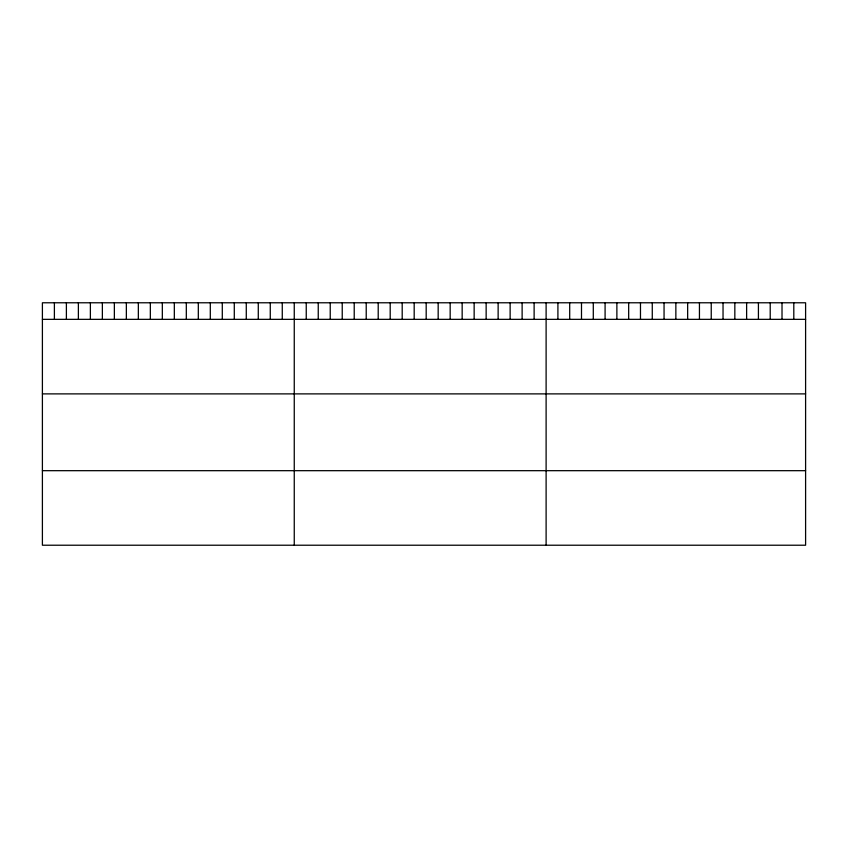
<?xml version="1.0" encoding="UTF-8"?>
<svg xmlns="http://www.w3.org/2000/svg" width="848" height="848" viewBox="0 0 848 848"><rect width="100%" height="100%" fill="white"/><g stroke="black" fill="none" stroke-linecap="round" stroke-linejoin="round"><path stroke-width="1.27" d="M805.6 319.346L805.6 545.222L42.4 545.222L42.4 302.778L805.6 302.778L805.6 319.346L42.4 319.346M42.4 393.885L805.6 393.885M42.4 470.682L805.6 470.682M793.802 302.778L793.802 319.346M782.015 302.778L782.015 319.346M770.217 302.778L770.217 319.346M758.419 302.778L758.419 319.346M746.622 302.778L746.622 319.346M734.834 302.778L734.834 319.346M723.037 302.778L723.037 319.346M711.239 302.778L711.239 319.346M699.441 302.778L699.441 319.346M687.654 302.778L687.654 319.346M675.856 302.778L675.856 319.346M664.058 302.778L664.058 319.346M652.271 302.778L652.271 319.346M640.473 302.778L640.473 319.346M628.675 302.778L628.675 319.346M616.878 302.778L616.878 319.346M605.09 302.778L605.09 319.346M593.293 302.778L593.293 319.346M581.495 302.778L581.495 319.346M569.697 302.778L569.697 319.346M557.91 302.778L557.91 319.346M546.112 302.778L546.112 545.222M534.123 302.778L534.123 319.346M522.124 302.778L522.124 319.346M510.136 302.778L510.136 319.346M498.136 302.778L498.136 319.346M486.148 302.778L486.148 319.346M474.149 302.778L474.149 319.346M462.16 302.778L462.16 319.346M450.171 302.778L450.171 319.346M438.172 302.778L438.172 319.346M426.184 302.778L426.184 319.346M414.184 302.778L414.184 319.346M402.196 302.778L402.196 319.346M390.197 302.778L390.197 319.346M378.208 302.778L378.208 319.346M366.219 302.778L366.219 319.346M354.22 302.778L354.22 319.346M342.232 302.778L342.232 319.346M330.232 302.778L330.232 319.346M318.244 302.778L318.244 319.346M306.245 302.778L306.245 319.346M294.256 302.778L294.256 545.222M282.267 302.778L282.267 319.346M270.268 302.778L270.268 319.346M258.28 302.778L258.28 319.346M246.28 302.778L246.28 319.346M234.292 302.778L234.292 319.346M222.293 302.778L222.293 319.346M210.304 302.778L210.304 319.346M198.315 302.778L198.315 319.346M186.316 302.778L186.316 319.346M174.328 302.778L174.328 319.346M162.328 302.778L162.328 319.346M150.34 302.778L150.34 319.346M138.341 302.778L138.341 319.346M126.352 302.778L126.352 319.346M114.363 302.778L114.363 319.346M102.364 302.778L102.364 319.346M90.376 302.778L90.376 319.346M78.376 302.778L78.376 319.346M66.388 302.778L66.388 319.346M54.389 302.778L54.389 319.346"/></g></svg>
